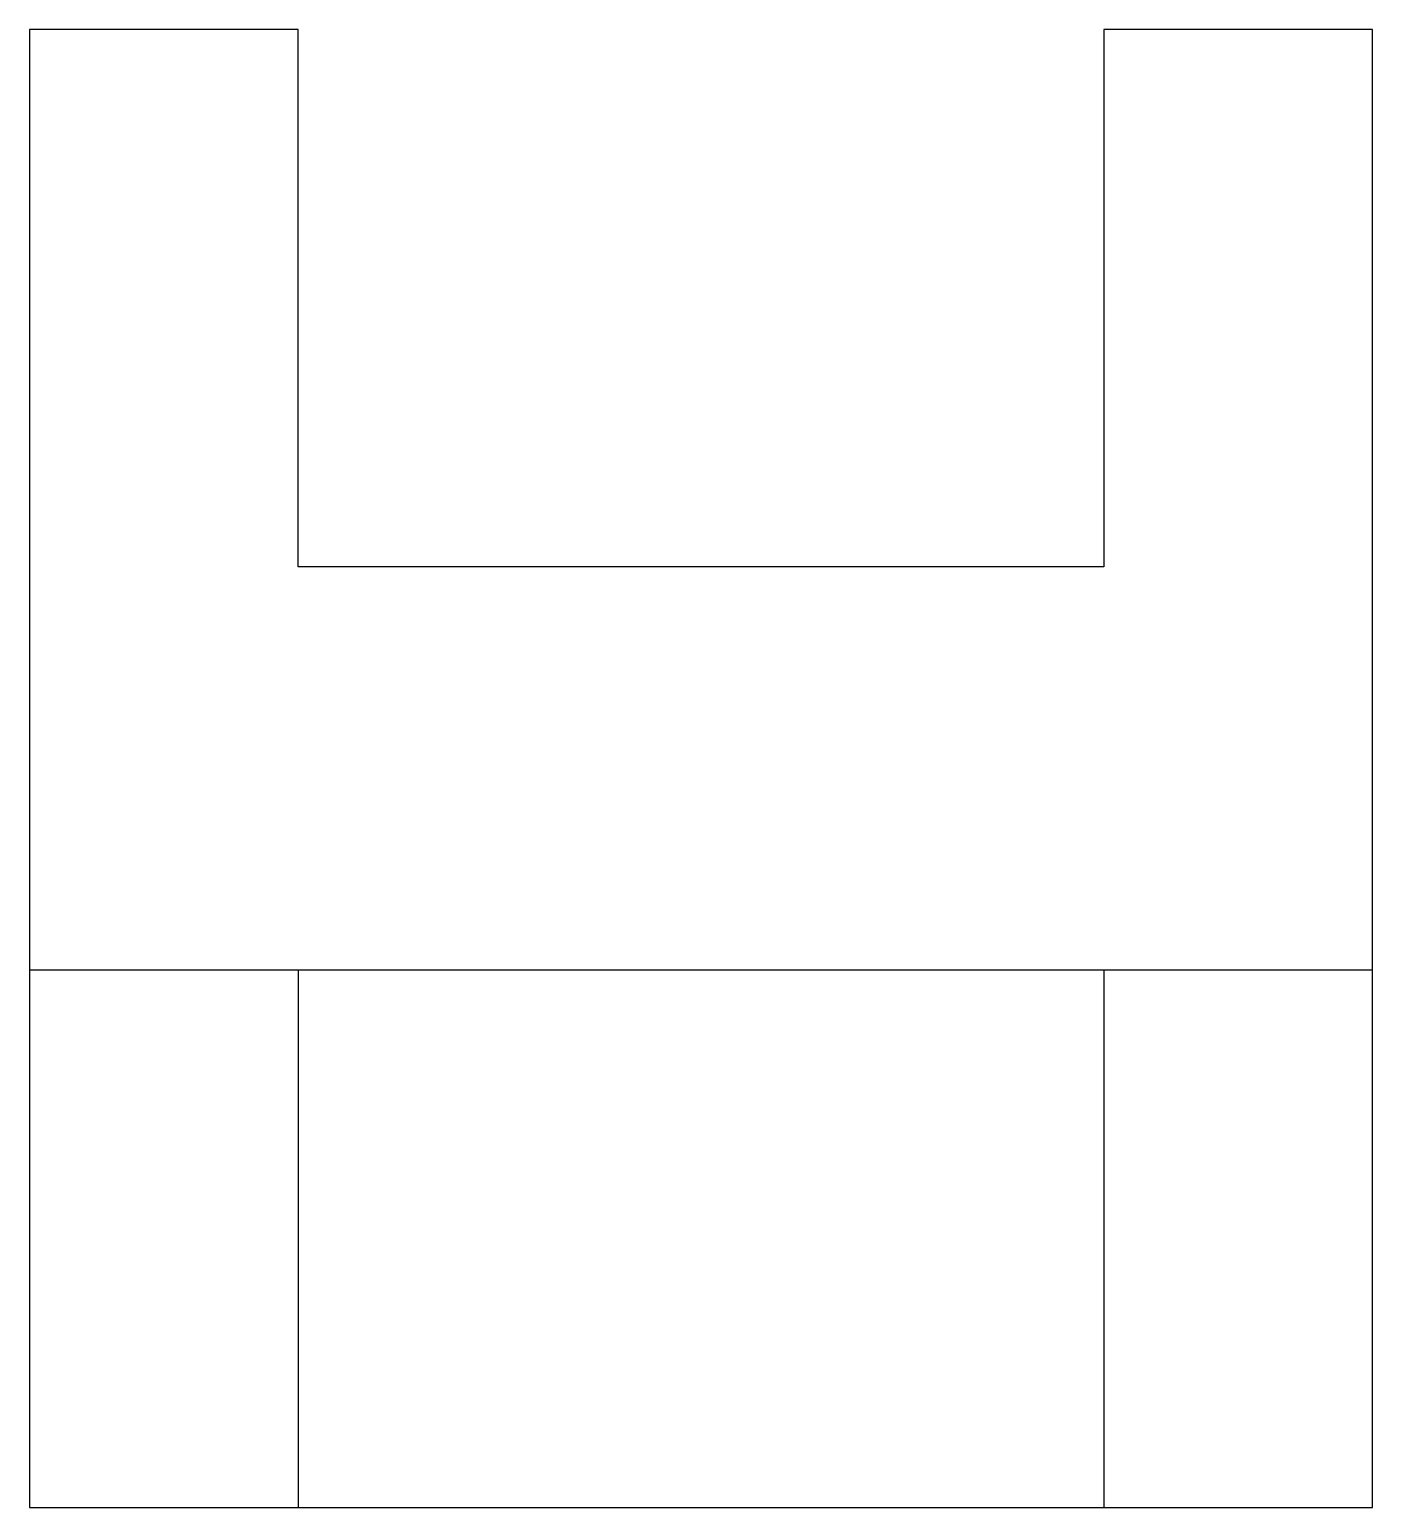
# Model space of a CAD drawing. Header units: millimetres. Extents: x 18.4 to 68.4, y 26.4 to 81.4.
import ezdxf

# ---------------------------------------------------------------- set-up
doc = ezdxf.new("R2010")
doc.units = ezdxf.units.MM
doc.layers.get('0').update_dxf_attribs({"true_color": 0xc2ced6})

msp = doc.modelspace()

# ---------------------------------------------------------------- linework, layer by layer
for p, q in [((28.442, 81.435), (18.442, 81.435)), ((18.442, 81.435), (18.442, 46.435)), ((28.442, 61.435), (28.442, 81.435)), ((68.442, 81.435), (58.442, 81.435)), ((58.442, 81.435), (58.442, 61.435)), ((68.442, 61.435), (68.442, 81.435)), ((58.442, 61.435), (28.442, 61.435)), ((68.442, 46.435), (68.442, 61.435)), ((28.442, 46.435), (18.442, 46.435)), ((18.442, 46.435), (18.442, 26.435)), ((58.442, 46.435), (28.442, 46.435)), ((28.442, 46.435), (28.442, 26.435)), ((68.442, 46.435), (58.442, 46.435)), ((58.442, 46.435), (58.442, 26.435)), ((68.442, 26.435), (68.442, 46.435)), ((18.442, 26.435), (28.442, 26.435)), ((18.442, 26.435), (18.442, 26.435, 15)), ((18.442, 26.435, 15), (28.442, 26.435, 15)), ((28.442, 26.435), (58.442, 26.435)), ((28.442, 26.435, 15), (28.442, 26.435)), ((58.442, 26.435), (68.442, 26.435))]:
    msp.add_line(p, q)

doc.saveas('drawing.dxf')
